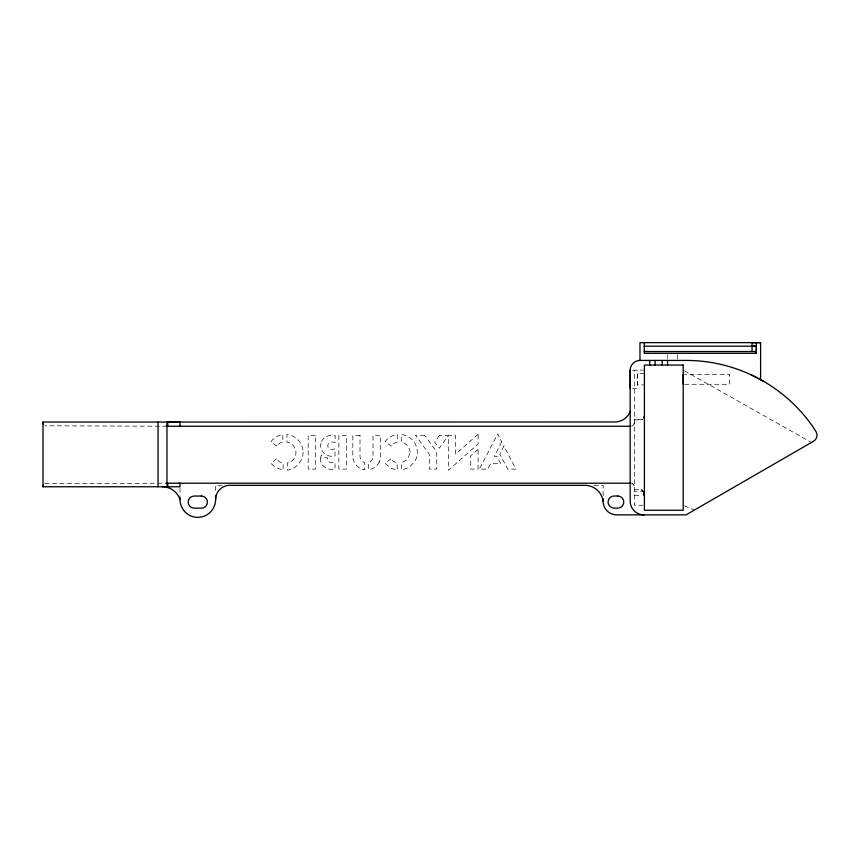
<?xml version="1.0" encoding="UTF-8"?>
<svg xmlns="http://www.w3.org/2000/svg" width="860" height="860" viewBox="0 0 860 860"><rect width="100%" height="100%" fill="white"/><g stroke="black" fill="none" stroke-linecap="round" stroke-linejoin="round"><path stroke-width="0.64" stroke-dasharray="4.3 3.22" d="M644.409 373.595L637.303 373.595L637.303 384.785L644.409 384.99M684.517 384.28L729.452 384.291L729.463 374.326L684.517 374.315M729.463 375.788L729.463 374.326M642.624 419.304L634.443 419.787M44.784 483.675L166.98 483.223M632.551 370.208L643.162 370.09M632.551 388.376L637.303 388.376L637.303 370.208M634.443 419.863L640.851 419.863A3.558 3.558 0 0 0 642.624 419.379M166.98 426.259L44.784 425.786M222.192 485.341L215.591 485.341L215.591 491.802M594.034 485.341L603.129 485.341L603.129 496.016M634.443 489.609L641.764 489.727L643 491.221L634.443 491.221M634.443 495.414L641.915 495.414M643.162 505.261L634.443 505.261L634.443 370.09M684.313 505.744L694.364 510.066M684.356 370.757L811.421 442.481M641.764 489.727L643 491.221L640.851 489.609A3.558 3.558 0 0 1 642.624 490.082M677.691 354.621L677.691 361.135M667.726 354.621L667.726 358.534M180.009 488.039L180.009 495.725M320.511 458.036C319.361 465.926 328.025 470.882 335.035 469.119L335.035 462.39L330.616 462.39A3.128 3.128 0 0 1 327.746 458.047A8.976 8.976 0 0 1 321.468 454.843L320.511 458.036M303.085 452.177C303.204 461.067 296.119 469.13 287.294 470.162L287.294 463.013L291.798 461.024A10.621 10.621 0 0 0 286.96 442.083L286.96 434.483C295.808 435.353 303.042 443.287 303.085 452.177M320.92 443.265C318.77 451.425 327.413 457.907 335.035 456.058L335.035 448.823C325.263 452.199 325.445 439.03 335.142 442.513L335.142 435.396C329.294 434.386 322.339 436.987 320.92 443.265M634.443 422.701L633.401 425.216L631.799 426.141A3.558 3.558 0 0 0 634.443 422.701M409.951 453.607L407.221 459.659L401.437 462.895L401.437 470.097L408.952 467.453L414.584 461.809A17.92 17.92 0 0 0 401.416 434.483L401.416 442.094C406.673 443.061 410.564 448.307 409.951 453.607M501.659 441.9L494.403 456.413L497.005 456.413L500.638 463.723L490.555 463.723L487.717 469.119L479.3 469.119L497.811 433.902L501.659 441.9M503.928 445.953L499.821 454.134L507.744 469.119L515.882 469.119L503.928 445.953M379.249 461.938L378.292 463.669A13.695 13.695 0 0 1 372.369 468.721L368.575 469.786L368.575 462.659L370.047 461.885A6.912 6.912 0 0 0 373.025 456.198L373.025 435.267L380.507 435.267L380.507 456.198A13.695 13.695 0 0 1 379.249 461.938M391.375 445.544L391.02 446.082L385.129 441.47A18.909 18.909 0 0 1 397.32 434.483L397.32 442.094L393.708 443.351L391.375 445.544M439.524 435.267L434.73 442.126L439.277 448.221L448.146 435.74L439.524 435.267M276.909 445.502L276.522 446.007L271.018 441.524A18.802 18.802 0 0 1 282.843 434.483L282.843 442.083L279.833 443.072L276.909 445.502M478.096 434.225L455.639 454.134L455.639 435.257L448.49 435.257L448.49 470.194L478.096 443.975L478.096 434.225M478.096 449.479L470.71 455.757L470.71 469.119L478.096 469.119L478.096 449.479M276.512 458.821L271.018 463.422L275.383 467.388L283.123 470.162L283.123 462.938A9.309 9.309 0 0 1 280.543 462.228L279.941 461.938A9.309 9.309 0 0 1 276.512 458.821M390.902 458.821L385.129 463.379L390.462 468.001L397.169 470.205L397.169 462.863L393.611 461.508L390.902 458.821M424.603 435.257L415.412 435.257L429.29 454.209L429.29 469.119L436.729 469.119L436.729 451.844L424.603 435.257M315.34 435.343L308.213 435.343L308.213 469.119L315.34 469.119L315.34 435.343M346.408 435.396L338.872 435.396L338.872 469.119L346.408 469.119L346.408 435.396M360.007 435.407L352.826 435.407L352.826 456.198C352.729 462.841 358.061 468.947 364.661 469.732L364.661 462.691L363.124 461.949A6.858 6.858 0 0 1 360.007 456.198L360.007 435.407M632.659 483.675L631.799 483.32A3.558 3.558 0 0 1 634.443 486.76L632.659 483.675"/><path stroke-width="1.29" d="M166.98 486.76L166.98 422.034L180.009 421.991L180.009 426.259M643.893 514.871A13.728 13.728 0 0 1 630.176 501.143L630.187 370.208A9.782 9.782 0 0 1 639.969 360.426L686.043 360.426A154.445 154.445 0 0 1 812.549 426.291L816.172 431.967A6.88 6.88 0 0 1 813.582 441.234L686.043 514.871L616.652 514.871A13.524 13.524 0 0 1 603.129 501.348A18.339 18.339 0 0 0 584.929 485.341L231.437 485.341A14.319 14.319 0 0 0 215.591 499.574A17.791 17.791 0 0 1 197.8 517.365A17.791 17.791 0 0 1 180.009 499.574A18.533 18.533 0 0 0 162.379 486.76M639.969 360.426L639.969 342.635L760.605 342.635L760.605 379.733M644.237 342.635L644.237 353.31L756.338 353.31L756.338 342.645M649.741 365.059L649.741 360.426M655.083 365.059L655.083 360.426M662.2 365.059L662.2 360.426M667.532 365.059L667.532 360.426M683.195 374.487L683.195 384.28M752.059 351.525L752.059 342.635L760.605 342.635M644.409 416.154L643.925 418.003A3.558 3.558 0 0 0 644.409 416.304M179.106 483.245L180.009 483.202L180.009 486.76L43 486.76L43.473 484.975M752.597 346.193L754.198 346.193M753.134 346.193L752.059 346.193L756.338 346.204L756.338 353.31M644.237 346.193L756.338 346.193L752.059 346.193M644.237 351.525L756.338 351.525M43 422.066L614.954 421.981A16.189 16.189 0 0 0 630.176 411.316M166.109 426.259L630.885 426.259M166.109 483.202L630.885 483.202M166.98 483.223L167.775 483.245L167.775 486.76M751.307 374.895L763.261 381.12M643.925 491.382L644.409 493.167A3.558 3.558 0 0 0 643.925 491.382L644.409 495.414L643.71 493.317M43.473 424.485L43 422.701M643.624 491.845L644.409 495.414L644.28 492.242M630.187 370.208L630.187 388.376M603.129 498.682L603.129 501.348M215.591 495.693L215.591 499.574M180.009 497.005L180.009 499.574M167.775 422.002L167.775 426.259M158.057 422.045L158.057 486.76M43 421.981L43 486.76M683.195 365.059L644.409 365.059L644.409 510.249L683.195 510.249L683.195 365.059M201.358 496.048L194.242 496.048A6.052 6.052 0 0 0 188.189 502.1A6.052 6.052 0 0 0 194.242 508.152L201.358 508.152A6.052 6.052 0 0 0 207.41 502.1A6.052 6.052 0 0 0 201.358 496.048M617.716 496.016L614.158 496.016A6.052 6.052 0 0 0 608.106 502.057A6.052 6.052 0 0 0 614.158 508.11L617.716 508.11A6.052 6.052 0 0 0 623.769 502.057A6.052 6.052 0 0 0 617.716 496.016"/></g></svg>
